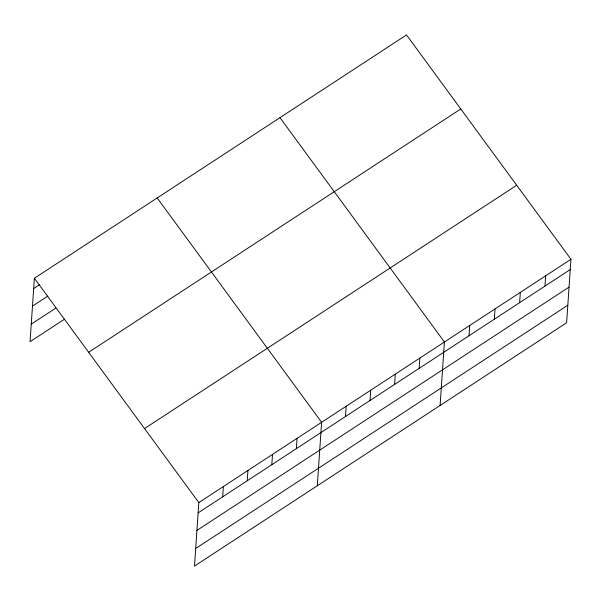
<?xml version="1.0" encoding="UTF-8"?>
<svg xmlns="http://www.w3.org/2000/svg" width="601" height="601" viewBox="0 0 601 601"><rect width="100%" height="100%" fill="white"/><g stroke="black" fill="none" stroke-linecap="round" stroke-linejoin="round"><path stroke-width="0.9" d="M34.377 278.255L198.818 502.601L194.491 566.067L566.623 322.745L570.95 259.279L406.509 34.933L34.377 278.255L30.05 341.721L64.592 319.139M222.678 496.824L223.377 486.54M247.236 480.762L247.935 470.478M271.795 464.708L272.501 454.424M296.361 448.647L297.059 438.362M317.29 485.773L321.618 422.308L157.184 197.954M345.477 416.531L346.184 406.246M370.043 400.469L370.742 390.184M394.602 384.407L395.3 374.13M419.16 368.353L419.866 358.068M440.097 405.472L444.424 342.007L279.983 117.661M469.028 335.749L469.727 325.464M494.33 319.199L495.036 308.922M519.64 302.656L520.338 292.371M544.942 286.114L545.648 275.829M33.679 288.533L39.816 284.521M32.477 306.089L47.832 296.053M31.244 324.172L55.81 308.11M88.64 352.284L460.779 108.969M144.548 428.566L516.687 185.251M198.818 502.601L570.95 259.279M198.112 512.886L570.251 269.564M196.918 530.435L569.049 287.113M195.686 548.518L567.817 305.195"/></g></svg>
